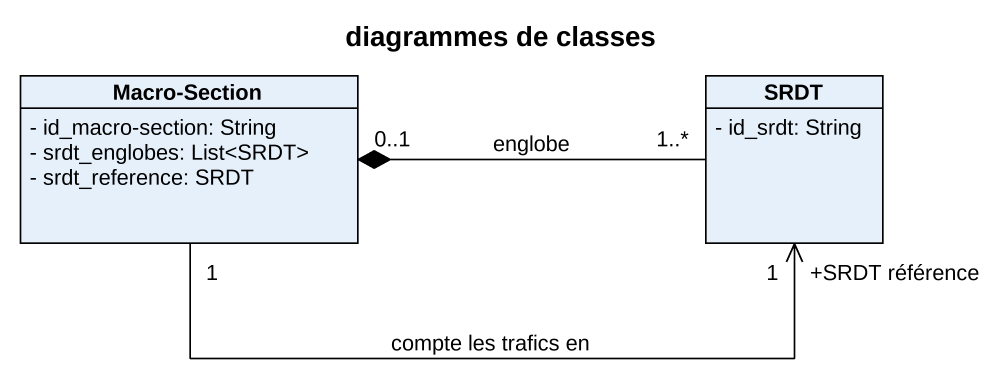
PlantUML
@startuml
title diagrammes de classes
hide circle
hide empty members
skinparam classAttributeIconSize 0
class "Macro-Section" as Macro_Section {
  - id_macro-section: String
  - srdt_englobes: List<SRDT>
  - srdt_reference: SRDT
}
class SRDT {
  - id_srdt: String
}
Macro_Section "1" -right-> "+SRDT référence\n1" SRDT : compte les trafics en
SRDT "1..*" -left-* "0..1" Macro_Section : englobe
@enduml
